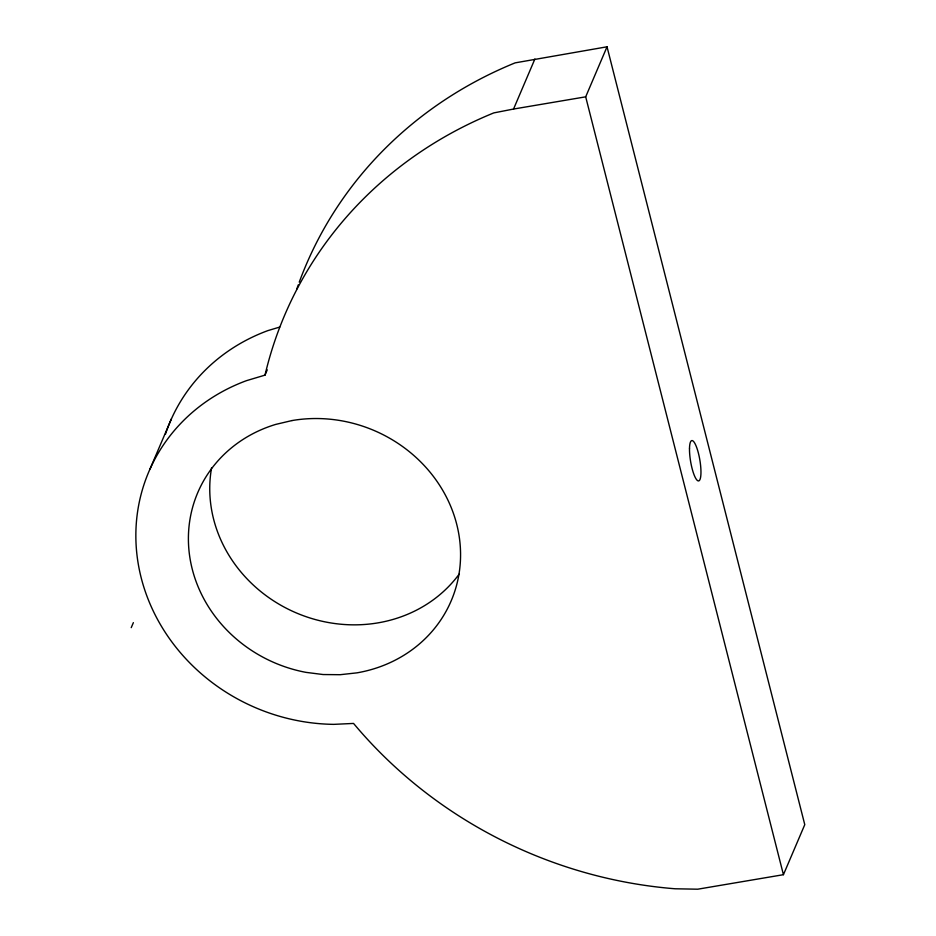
<?xml version="1.0" encoding="UTF-8"?>
<svg xmlns="http://www.w3.org/2000/svg" width="936" height="936" viewBox="0 0 936 936"><rect width="100%" height="100%" fill="white"/><g stroke="black" fill="none" stroke-linecap="round" stroke-linejoin="round"><path stroke-width="1.4" d="M150.041 468.971L171.382 418.942M131.227 627.647L133.368 622.639M299.251 282.145A434.76 398.701 23.1 0 1 515.128 62.864L607.031 46.8L804.773 824.663L783.432 874.692L697.73 889.2L675.148 888.779A434.76 398.701 23.1 0 1 357.833 728.477L353.539 723.434L333.813 724.359A190.979 175.137 23.1 0 1 141.172 577.734A190.979 175.137 23.1 0 1 246.449 380.671L265.005 375.125L267.251 369.86M265.005 375.125A434.76 398.701 23.1 0 1 493.787 112.905L513.548 109.044L534.889 59.015M783.432 874.692L585.69 96.829L607.031 46.8M279.724 327.073L267.79 330.642A190.979 175.137 23.1 0 0 165.403 434.327M513.548 109.044L585.69 96.829M459.131 574.189A137.779 126.348 23.1 0 1 295.893 612.741A137.779 126.348 23.1 0 1 211.583 467.836M296.817 288.955A434.76 398.701 23.1 0 1 298.268 284.86M291.974 420.568L275.675 424.417A137.779 126.348 23.1 0 0 189.306 553.504A137.779 126.348 23.1 0 0 306.06 672.376L323.107 674.54L340.166 674.704L356.99 672.844A137.779 126.348 23.1 0 0 456.628 523.926A137.779 126.348 23.1 0 0 291.974 420.568M689.504 448.274A20.463 4.68 80.4 0 0 697.753 480.73A20.463 4.68 80.4 0 0 698.432 453.246A20.463 4.68 80.4 0 0 689.504 448.274"/></g></svg>
